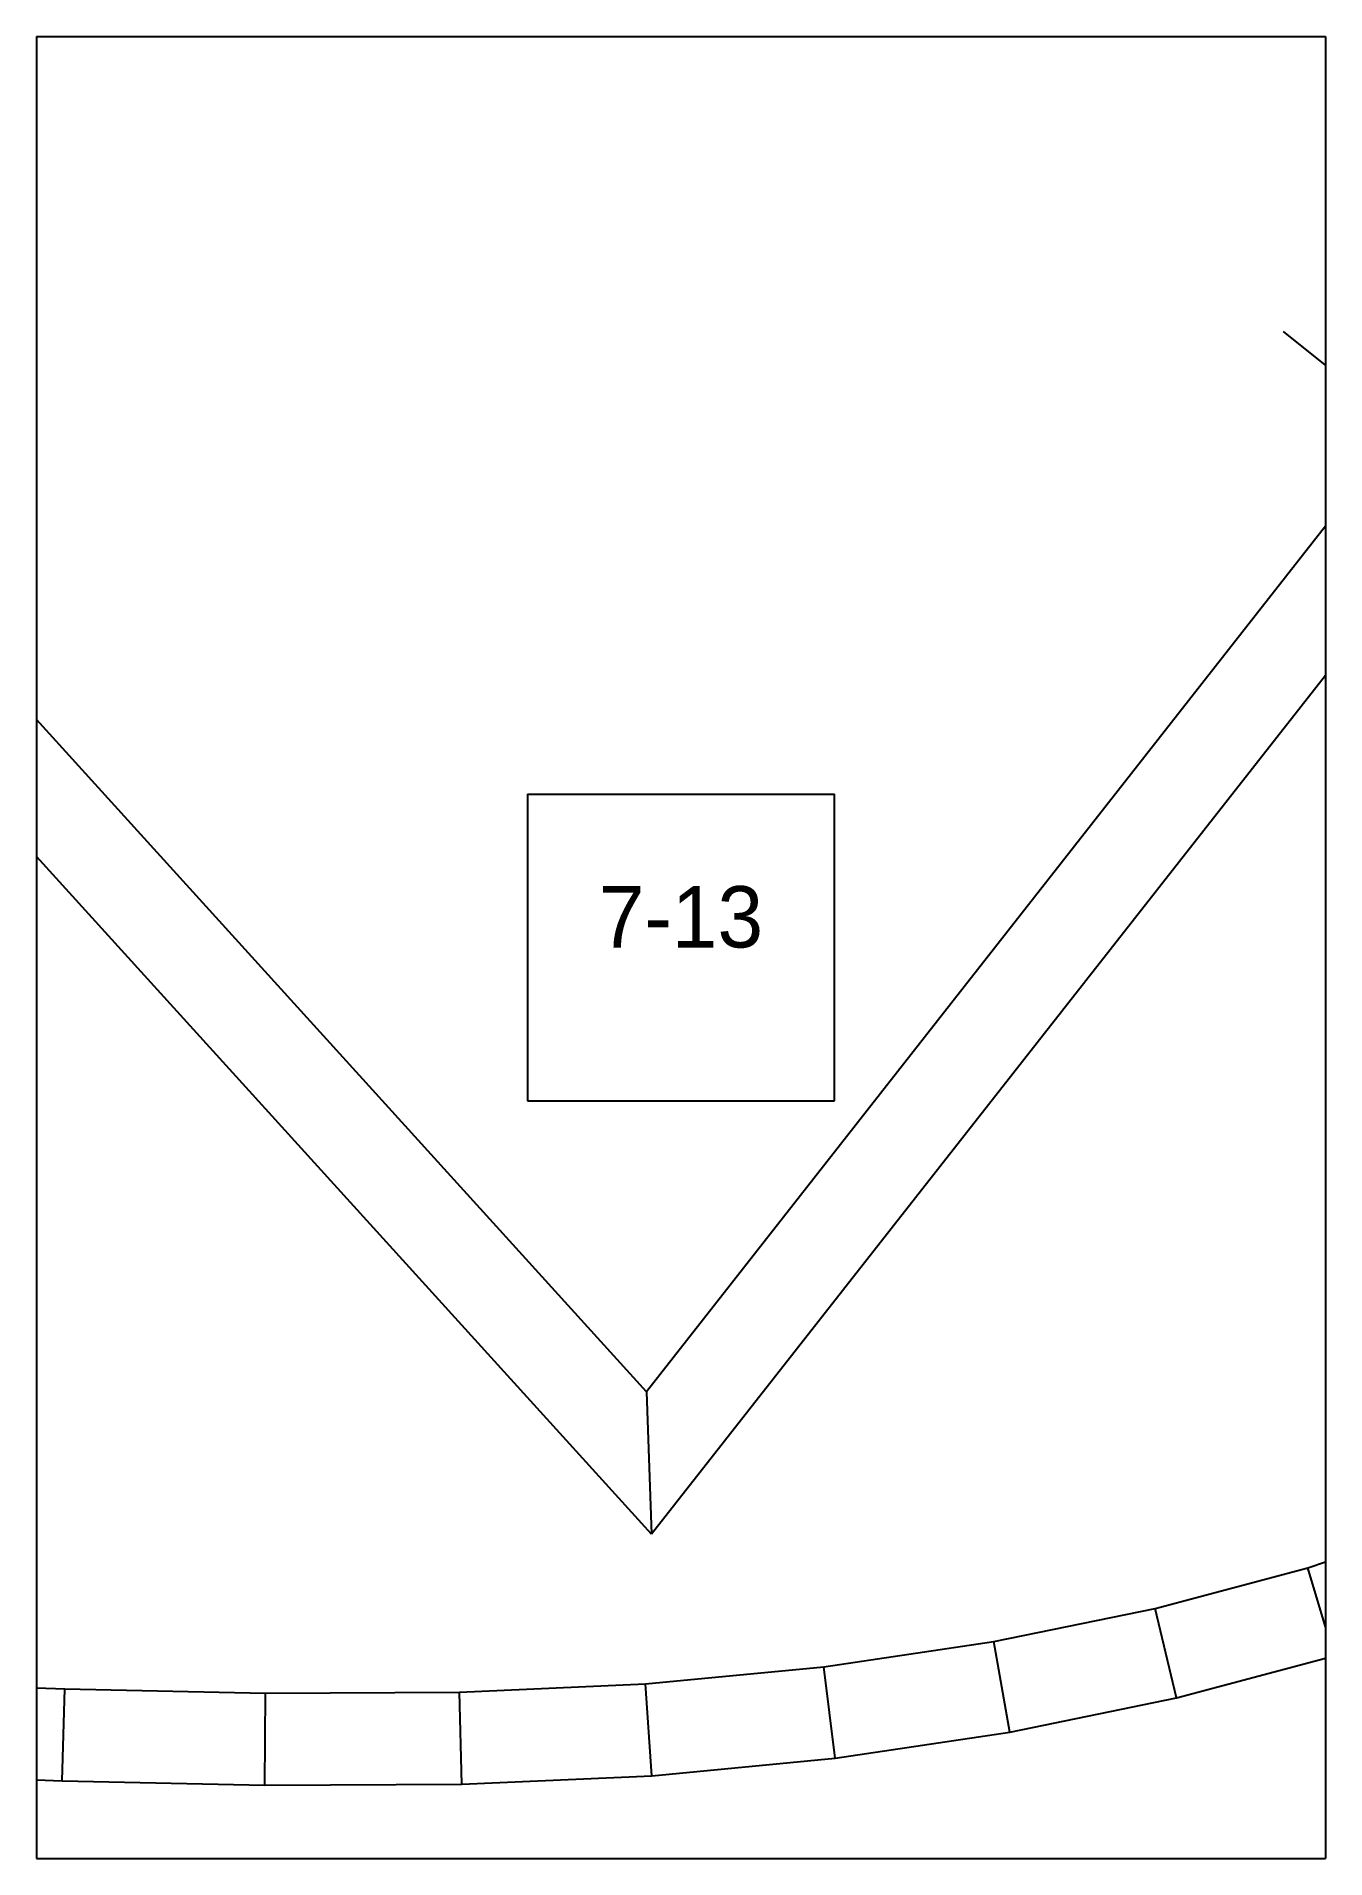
# Paper-space layout 'Plan 7-13' of a CAD drawing. Header units: metres, sheet in millimetres. Extents: x 0 to 210, y 0 to 297.
# The model-space entities are those that its viewports show. They can reach past a viewport. Long polylines and large blocks are cut down to what shows.
import ezdxf
from ezdxf.enums import TextEntityAlignment as Align

# ---------------------------------------------------------------- set-up
doc = ezdxf.new("R2010")
doc.units = ezdxf.units.M
for name, color, linetype in [('default', 7, 'Continuous'), ('TEXTLAYER', 7, 'Continuous'), ('VIEWPORTS', 7, 'Continuous')]:
    doc.layers.add(name, color=color, linetype=linetype)

msp = doc.modelspace()

# ---------------------------------------------------------------- linework, layer by layer
at = {"color": 9}
for p, q in [((2520, -1485), (2520, -1782)), ((2520, -1485), (2520, -1782)), ((2730, -1485), (2730, -1782)), ((2730, -1485), (2730, -1782)), ((2310, -1782), (2520, -1782)), ((2310, -1782), (2520, -1782)), ((2520, -1782), (2730, -1782)), ((2520, -1782), (2520, -2079)), ((2520, -1782), (2730, -1782)), ((2520, -1782), (2520, -2079)), ((2730, -1782), (2940, -1782)), ((2730, -1782), (2730, -2079)), ((2730, -1782), (2940, -1782)), ((2730, -1782), (2730, -2079)), ((2600, -1905.5), (2650, -1905.5)), ((2600, -1905.5), (2600, -1955.5)), ((2650, -1955.5), (2650, -1905.5)), ((2600, -1955.5), (2650, -1955.5)), ((2310, -2079), (2520, -2079)), ((2310, -2079), (2520, -2079)), ((2520, -2079), (2730, -2079)), ((2520, -2079), (2520, -2376)), ((2520, -2079), (2730, -2079)), ((2520, -2079), (2520, -2376)), ((2730, -2079), (2940, -2079)), ((2730, -2079), (2730, -2376)), ((2730, -2079), (2940, -2079)), ((2730, -2079), (2730, -2376))]:
    msp.add_line(p, q, dxfattribs=at)
at = {"layer": 'default', "color": 7, "linetype": 'Continuous'}
for p, q in [((2754.32, -1855.15), (2723.14, -1830.08)), ((2619.38, -2002.91), (2472.73, -1841.24)), ((2744.91, -1842.83), (2619.38, -2002.91)), ((2754.32, -1855.15), (2620.22, -2026.15)), ((2620.22, -2026.15), (2472.71, -1863.54)), ((2619.38, -2002.91), (2620.22, -2026.15)), ((2727.12, -2031.59), (2750.44, -2023.82)), ((2702.27, -2038.22), (2727.12, -2031.59)), ((2731.42, -2045.96), (2727.12, -2031.59)), ((2675.97, -2043.64), (2702.27, -2038.22)), ((2705.72, -2052.82), (2702.27, -2038.22)), ((2731.42, -2045.96), (2755.61, -2037.9)), ((2648.28, -2047.76), (2675.97, -2043.64)), ((2678.59, -2058.41), (2675.97, -2043.64)), ((2705.72, -2052.82), (2731.42, -2045.96)), ((2619.22, -2050.52), (2648.28, -2047.76)), ((2650.09, -2062.65), (2648.28, -2047.76)), ((2490.84, -2050.03), (2524.63, -2051.33)), ((2524.18, -2066.32), (2524.63, -2051.33)), ((2524.63, -2051.33), (2557.33, -2052.03)), ((2557.21, -2067.03), (2557.33, -2052.03)), ((2557.33, -2052.03), (2588.89, -2051.88)), ((2588.89, -2051.88), (2619.22, -2050.52)), ((2589.27, -2066.88), (2588.89, -2051.88)), ((2620.27, -2065.49), (2619.22, -2050.52)), ((2678.59, -2058.41), (2705.72, -2052.82)), ((2650.09, -2062.65), (2678.59, -2058.41)), ((2620.27, -2065.49), (2650.09, -2062.65)), ((2490.15, -2065.01), (2524.18, -2066.32)), ((2524.18, -2066.32), (2557.21, -2067.03)), ((2557.21, -2067.03), (2589.27, -2066.88)), ((2589.27, -2066.88), (2620.27, -2065.49))]:
    msp.add_line(p, q, dxfattribs=at)

# ---------------------------------------------------------------- texts
at = {"layer": 'TEXTLAYER', "color": 1}
msp.add_text('7-13', height=10, dxfattribs=at).set_placement((2625, -1930.5), align=Align.CENTER)

psp = doc.layouts.new('Plan 7-13')

# ---------------------------------------------------------------- viewports
at = {"layer": 'VIEWPORTS'}
psp.add_viewport(center=(105, 148.5), size=(210, 297), view_center_point=(2625, -1930.5), view_height=297, dxfattribs=at)

doc.saveas('drawing.dxf')
